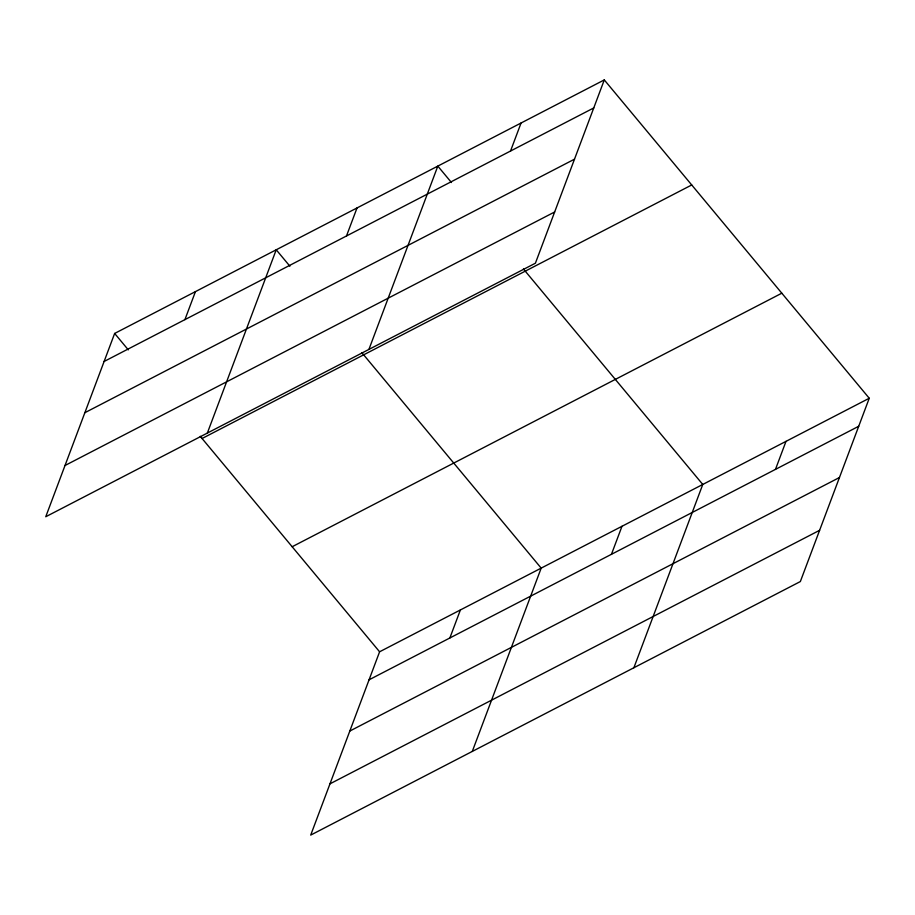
<?xml version="1.0" encoding="UTF-8"?>
<svg xmlns="http://www.w3.org/2000/svg" width="915" height="915" viewBox="0 0 915 915"><rect width="100%" height="100%" fill="white"/><g stroke="black" fill="none" stroke-linecap="round" stroke-linejoin="round"><path stroke-width="1.37" d="M604.289 79.914L114.65 333.449L45.75 516.746L535.401 263.211L604.289 79.914L869.25 398.254L800.351 581.551L310.711 835.086L379.599 651.789L869.25 398.254M184.91 319.644L195.444 291.622M207.339 433.081L276.227 249.784L289.895 266.196M346.488 235.967L357.022 207.957M368.917 349.416L437.816 166.118L451.472 182.531M510.524 151.044L521.058 123.022M449.86 637.972L460.394 609.95M472.289 751.421L541.188 568.124L361.848 352.652M611.449 554.307L621.983 526.285M633.878 667.756L702.766 484.458L523.426 268.976M775.474 469.372L786.008 441.35M104.116 361.471L593.766 107.936M84.855 412.711L574.506 159.176M65.011 465.506L554.662 211.971M202.078 438.502L691.729 184.967M292.171 546.735L781.81 293.2M369.065 679.811L858.716 426.276M349.804 731.051L839.455 477.516M329.96 783.846L819.611 530.311M114.65 333.449L128.306 349.862M200.259 436.318L379.599 651.789"/></g></svg>
